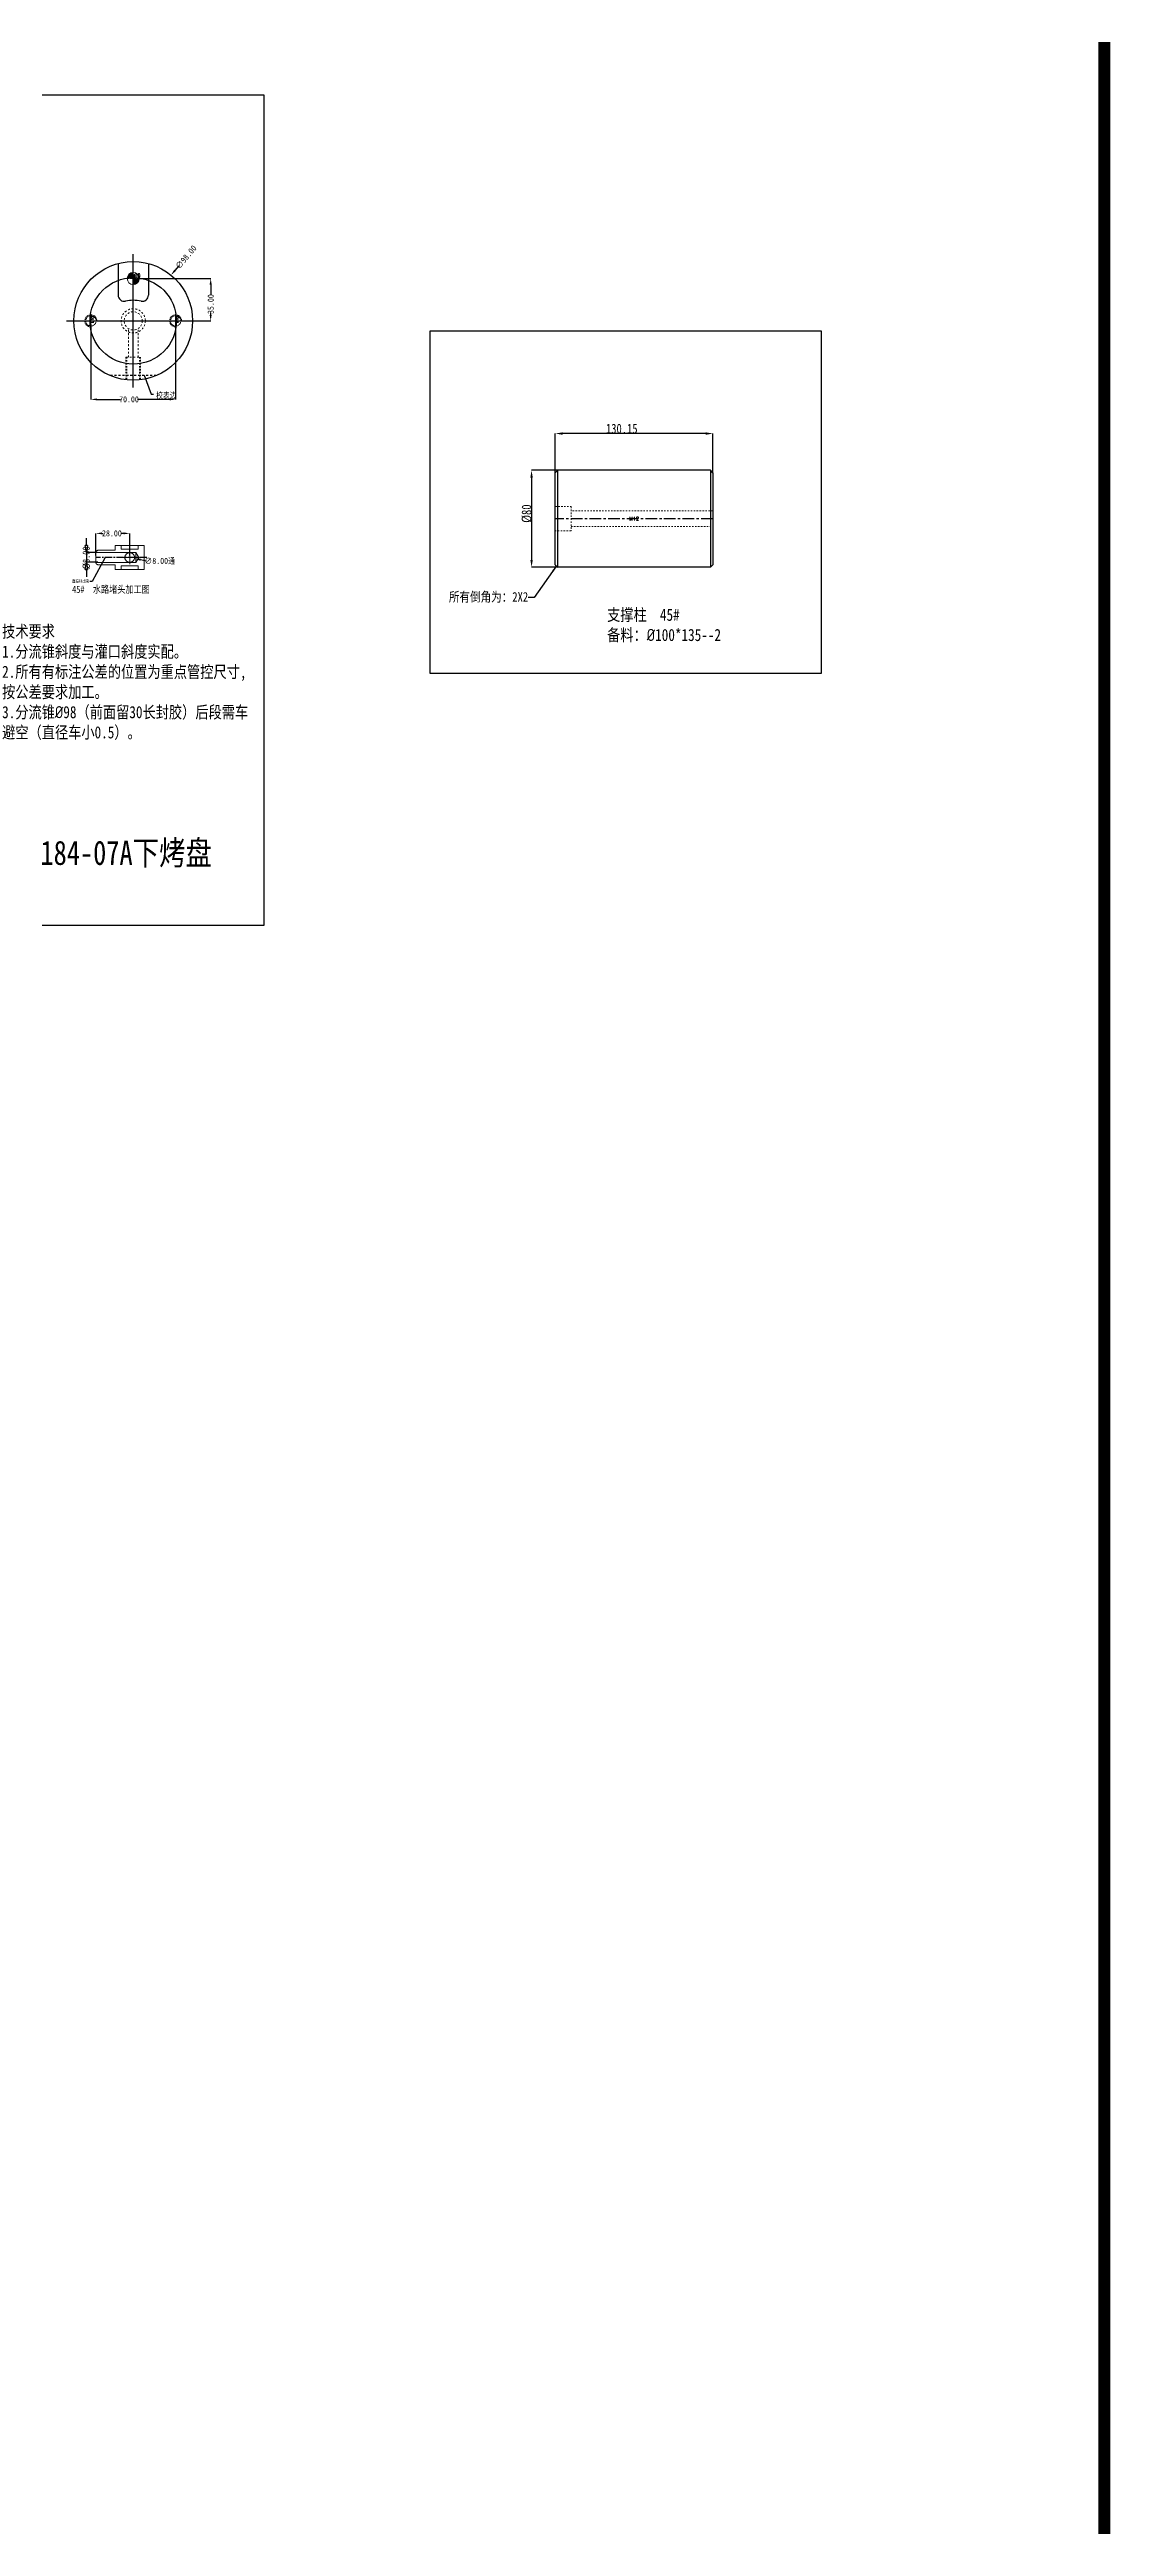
# Model space of a CAD drawing. Header units: millimetres. Extents: x 1572 to 4063, y -10865 to -3081.
# Drawn here: x 3187 to 4063, y -6815 to -4770 of the extents above; entities that cross this region are included whole.
import ezdxf
from ezdxf.enums import TextEntityAlignment as Align

# ---------------------------------------------------------------- set-up
doc = ezdxf.new("R2010")
doc.units = ezdxf.units.MM
doc.header["$LTSCALE"] = 16.335
doc.header["$PDMODE"] = 3
doc.header["$PDSIZE"] = 0.3125
for name, pattern in [('CENTER', [0.6, 0.375, -0.075, 0.075, -0.075]), ('HIDDEN', [0.2, 0.1, -0.1]), ('HIDDENX2', [0.75, 0.5, -0.25])]:
    doc.linetypes.add(name, pattern=pattern)
doc.layers.get('0').update_dxf_attribs({"linetype": 'CONTINUOUS'})
doc.layers.get('Defpoints').update_dxf_attribs({"linetype": 'CONTINUOUS'})
for name, color, linetype, lineweight in [('cool', 153, 'HIDDEN', 9), ('dim', 82, 'CONTINUOUS', 9), ('epin', 13, 'CONTINUOUS', 9), ('screw', 33, 'CONTINUOUS', 13), ('虚线', 6, 'HIDDENX2', 13)]:
    doc.layers.add(name, color=color, linetype=linetype, lineweight=lineweight)
doc.layers.add('DEFAULT_2', color=8, linetype='HIDDEN')
doc.styles.get("Standard").update_dxf_attribs({"font": 'txt', "width": 0.8})
doc.styles.add('TXT', font='txt.shx', dxfattribs={"bigfont": 'gbcbig.shx'})
doc.styles.add('TXT05', font='txt.shx', dxfattribs={"width": 0.5, "bigfont": 'gbcbig.shx'})
doc.dimstyles.new('ISO-25', dxfattribs={"dimtxt": 8, "dimasz": 6, "dimexe": 0, "dimexo": 0, "dimgap": 0, "dimtad": 1, "dimdsep": 46, "dimtxsty": 'Standard', "dimcen": 0, "dimclrd": 4, "dimclre": 4, "dimclrt": 6, "dimazin": 0, "dimtfac": 1, "dimtofl": 0, "dimtmove": 0, "dimatfit": 3, "dimfxl": 0, "dimarcsym": 0})
doc.dimstyles.get("Standard").update_dxf_attribs({"dimtxt": 0.15625, "dimasz": 0.1875, "dimexe": 0.125, "dimexo": 0.0625, "dimtad": 0, "dimtih": 1, "dimtoh": 1, "dimdsep": 46, "dimtxsty": 'Standard', "dimcen": 0.09, "dimadec": 0, "dimazin": 0, "dimtp": 0.01, "dimtm": 0.01, "dimtfac": 1, "dimtofl": 0, "dimtmove": 0, "dimatfit": 3, "dimfxl": 0, "dimtolj": 1, "dimarcsym": 0})
doc.dimstyles.new('STANDARD$0', dxfattribs={"dimscale": 2, "dimtxt": 3, "dimasz": 3, "dimexe": 1.25, "dimexo": 0.625, "dimgap": 0.5, "dimtad": 0, "dimdsep": 46, "dimlunit": 6, "dimtxsty": 'Standard', "dimblk": 'CLOSEDBLANK', "dimcen": 0, "dimclrt": 2, "dimazin": 2, "dimtfac": 2, "dimtmove": 1, "dimatfit": 3, "dimfxl": 0, "dimtolj": 1, "dimtzin": 0, "dimarcsym": 0})

# ---------------------------------------------------------------- blocks, each defined once
blk = doc.blocks.new('*D507')
at = {"color": 4, "lineweight": -2, "transparency": 16777216}
for p, q in [((3606.8, -5117.7), (3585.2, -5117.7)), ((3585.2, -5123.7), (3585.2, -5191.7)), ((3606.8, -5197.7), (3585.2, -5197.7))]:
    blk.add_line(p, q, dxfattribs=at)
at = {"color": 4, "transparency": 16777216}
for points in [[(3584.2, -5123.7), (3586.2, -5123.7), (3585.2, -5117.7)], [(3584.2, -5191.7), (3586.2, -5191.7), (3585.2, -5197.7)]]:
    blk.add_solid(points, dxfattribs=at)
at = {"layer": 'Defpoints', "color": 0, "transparency": 16777216}
for p in [(3606.8, -5117.7), (3585.2, -5197.7), (3606.8, -5197.7)]:
    blk.add_point(p, dxfattribs=at)
at = {"color": 6, "transparency": 16777216, "insert": (3581.2, -5153.5), "char_height": 8, "attachment_point": 5, "rotation": 90}
blk.add_mtext('%%c80', dxfattribs=at)
blk = doc.blocks.new('*D508')
at = {"color": 4, "lineweight": -2, "transparency": 16777216}
for p, q in [((3604.8, -5122.2), (3604.8, -5087.4)), ((3729, -5087.4), (3610.8, -5087.4)), ((3735, -5119.7), (3735, -5087.4))]:
    blk.add_line(p, q, dxfattribs=at)
at = {"color": 4, "transparency": 16777216}
for points in [[(3610.8, -5086.4), (3610.8, -5088.4), (3604.8, -5087.4)], [(3729, -5086.4), (3729, -5088.4), (3735, -5087.4)]]:
    blk.add_solid(points, dxfattribs=at)
at = {"layer": 'Defpoints', "color": 0, "transparency": 16777216}
for p in [(3604.8, -5087.4), (3604.8, -5122.2), (3735, -5119.7)]:
    blk.add_point(p, dxfattribs=at)
at = {"color": 6, "transparency": 16777216, "insert": (3659.7, -5083.4), "char_height": 8, "attachment_point": 5}
blk.add_mtext('130.15', dxfattribs=at)
blk = doc.blocks.new('screw_m10_g')
at = {"layer": 'screw', "color": 1, "linetype": 'CENTER', "ltscale": 0.310989}
for p, q in [((-5.5, 0), (5.5, 0)), ((0, -5.5), (0, 5.5))]:
    blk.add_line(p, q, dxfattribs=at)
at = {"layer": 'screw', "linetype": 'HIDDEN', "ltscale": 0.310989}
blk.add_circle((0, 0), 4.25, dxfattribs=at)
at = {"layer": 'screw', "color": 92, "linetype": 'HIDDEN', "ltscale": 0.310989}
blk.add_arc((0, 0), 5, 270, 180, dxfattribs=at)
at = {"layer": 'screw', "color": 6, "style": 'TXT'}
blk.add_text('M10', height=2, dxfattribs=at).set_placement((-1.7, -2.5))
blk = doc.blocks.new('*D539')
at = {"color": 4, "linetype": 'Continuous', "lineweight": -2, "transparency": 16777216}
for p, q in [((3221.2, -4997.4), (3221.2, -5059.2)), ((3291.2, -4997.6), (3291.2, -5059.2)), ((3226.2, -5059.2), (3245.7, -5059.2)), ((3286.2, -5059.2), (3259.7, -5059.2))]:
    blk.add_line(p, q, dxfattribs=at)
at = {"color": 4, "transparency": 16777216}
for points in [[(3226.2, -5058.4), (3226.2, -5060), (3221.2, -5059.2)], [(3286.2, -5058.4), (3286.2, -5060), (3291.2, -5059.2)]]:
    blk.add_solid(points, dxfattribs=at)
at = {"layer": 'Defpoints', "color": 0, "transparency": 16777216}
for p in [(3221.2, -4997.4), (3291.2, -4997.6), (3291.2, -5059.2)]:
    blk.add_point(p, dxfattribs=at)
at = {"color": 6, "transparency": 16777216, "insert": (3252.7, -5059.2), "char_height": 5, "attachment_point": 5}
blk.add_mtext('\\A1;70.00', dxfattribs=at)
blk = doc.blocks.new('*D591')
at = {"color": 4, "lineweight": -2, "transparency": 16777216}
blk.add_line((3267.2, -5192.7), (3262.1, -5191.6), dxfattribs=at)
at = {"color": 4, "transparency": 16777216}
blk.add_solid([(3262.3, -5190.8), (3262, -5192.4), (3257.2, -5190.5)], dxfattribs=at)
at = {"layer": 'Defpoints', "color": 0, "transparency": 16777216}
for p in [(3249.4, -5188.9), (3257.2, -5190.5)]:
    blk.add_point(p, dxfattribs=at)
at = {"color": 6, "transparency": 16777216, "insert": (3278, -5192.7), "char_height": 5, "attachment_point": 5}
blk.add_mtext('\\A1;∅8.00{\\fSimSun|b0|i0|c134|p2;通}', dxfattribs=at)
blk = doc.blocks.new('*D592')
at = {"color": 4, "lineweight": -2, "transparency": 16777216}
for p, q in [((3225.3, -5188), (3225.3, -5169.8)), ((3230.3, -5169.8), (3231.3, -5169.8)), ((3248.3, -5169.8), (3246, -5169.8)), ((3253.3, -5188), (3253.3, -5169.8))]:
    blk.add_line(p, q, dxfattribs=at)
at = {"color": 4, "transparency": 16777216}
for points in [[(3230.3, -5169), (3230.3, -5170.6), (3225.3, -5169.8)], [(3248.3, -5169), (3248.3, -5170.6), (3253.3, -5169.8)]]:
    blk.add_solid(points, dxfattribs=at)
at = {"layer": 'Defpoints', "color": 0, "transparency": 16777216}
for p in [(3225.3, -5169.8), (3225.3, -5188), (3253.3, -5188)]:
    blk.add_point(p, dxfattribs=at)
at = {"color": 6, "transparency": 16777216, "insert": (3238.6, -5169.8), "char_height": 5, "attachment_point": 5}
blk.add_mtext('\\A1;28.00', dxfattribs=at)
blk = doc.blocks.new('_ClosedBlank')
at = {"color": 0, "linetype": 'ByBlock', "lineweight": -2}
for p, q in [((-1, 0.17), (0, 0)), ((-1, 0.17), (-1, -0.17)), ((0, 0), (-1, -0.17))]:
    blk.add_line(p, q, dxfattribs=at)
blk = doc.blocks.new('*D542')
at = {"color": 6, "lineweight": -2, "transparency": 16777216}
for p, q in [((3217.5, -5179.7), (3217.5, -5173.7)), ((3226.7, -5185.7), (3217.5, -5185.7)), ((3217.5, -5185.7), (3217.5, -5193.7)), ((3227.1, -5193.7), (3217.5, -5193.7)), ((3217.5, -5199.7), (3217.5, -5205.7))]:
    blk.add_line(p, q, dxfattribs=at)
at = {"layer": 'Defpoints', "color": 0, "transparency": 16777216}
for p in [(3217.5, -5193.7), (3226.7, -5185.7), (3227.1, -5193.7)]:
    blk.add_point(p, dxfattribs=at)
at = {"color": 6, "lineweight": -2, "transparency": 16777216, "xscale": 6, "yscale": 6, "zscale": 6}
for p, rotation in [((3217.5, -5185.7), 270), ((3217.5, -5193.7), 90)]:
    blk.add_blockref('_ClosedBlank', p, dxfattribs=dict(at, rotation=rotation))
at = {"color": 4, "transparency": 16777216, "insert": (3217.5, -5190), "char_height": 6, "attachment_point": 5, "rotation": 90}
blk.add_mtext('\\A1;%%c8.00', dxfattribs=at)
blk = doc.blocks.new('*D596')
at = {"color": 4, "linetype": 'Continuous', "lineweight": -2, "transparency": 16777216}
for p, q in [((3260.6, -4959.4), (3320.2, -4959.4)), ((3320.2, -4964.4), (3320.2, -4973.1)), ((3320.2, -4989.4), (3320.2, -4987.8)), ((3276.4, -4994.4), (3320.2, -4994.4))]:
    blk.add_line(p, q, dxfattribs=at)
at = {"color": 4, "transparency": 16777216}
for points in [[(3319.3, -4964.4), (3321, -4964.4), (3320.2, -4959.4)], [(3319.3, -4989.4), (3321, -4989.4), (3320.2, -4994.4)]]:
    blk.add_solid(points, dxfattribs=at)
at = {"layer": 'Defpoints', "color": 0, "transparency": 16777216}
for p in [(3260.6, -4959.4), (3276.4, -4994.4), (3320.2, -4994.4)]:
    blk.add_point(p, dxfattribs=at)
at = {"color": 6, "transparency": 16777216, "insert": (3320.2, -4980.5), "char_height": 5, "attachment_point": 5, "rotation": 90}
blk.add_mtext('\\A1;35.00', dxfattribs=at)
blk = doc.blocks.new('epin_ejp_10')
at = {"layer": 'epin'}
h = blk.add_hatch(dxfattribs=at)
h.set_pattern_fill('_ANSI31', color=123, scale=0.25, angle=90, style=0)
h.set_pattern_definition([(135, (-3501.19435, 375.4519), (-0.561266, -0.561266), [])])
h.paths.add_polyline_path([(0, 5, 0.414214), (-5, 0), (0, 0)])
h.paths.add_polyline_path([(5, 0), (0, 0), (0, -5, 0.414214)])
at = {"layer": 'epin', "color": 1, "linetype": 'CENTER', "ltscale": 0.310989}
for p, q in [((-5.5, 0), (5.5, 0)), ((0, -5.5), (0, 5.5))]:
    blk.add_line(p, q, dxfattribs=at)
at = {"layer": 'epin'}
blk.add_circle((0, 0), 5, dxfattribs=at)
at = {"layer": 'epin', "color": 6, "style": 'TXT05', "width": 0.5}
blk.add_text('%%c10', height=3.5, dxfattribs=at).set_placement((0.2, 0.5))
blk = doc.blocks.new('*D607')
at = {"color": 4, "linetype": 'Continuous', "lineweight": -2, "transparency": 16777216}
blk.add_line((3293.8, -4948.9), (3290.6, -4952.8), dxfattribs=at)
at = {"color": 4, "transparency": 16777216}
blk.add_solid([(3290, -4952.2), (3291.3, -4953.3), (3287.4, -4956.6)], dxfattribs=at)
at = {"layer": 'Defpoints', "color": 0, "transparency": 16777216}
for p in [(3287.4, -4956.6), (3225, -5032.1)]:
    blk.add_point(p, dxfattribs=at)
at = {"color": 6, "transparency": 16777216, "insert": (3299.8, -4941.7), "char_height": 5, "attachment_point": 5, "rotation": 50.4115}
blk.add_mtext('\\A1;∅98.00', dxfattribs=at)

msp = doc.modelspace()

# ---------------------------------------------------------------- linework, layer by layer
at = {"color": 3}
for p, q in [((3243.717, -4947.523), (3243.717, -4973.197)), ((3268.717, -4947.523), (3268.717, -4973.197))]:
    msp.add_line(p, q, dxfattribs=at)
at = {"color": 1, "linetype": 'CENTER', "ltscale": 50.8}
for p, q in [((3256.217, -5049.384), (3256.217, -4939.384)), ((3201.217, -4994.384), (3311.217, -4994.384))]:
    msp.add_line(p, q, dxfattribs=at)
at = {"color": 7, "linetype": 'Continuous'}
for p, q in [((3604.806, -5119.727), (3606.806, -5117.727)), ((3604.806, -5195.727), (3604.806, -5119.727)), ((3606.806, -5197.727), (3606.806, -5117.727)), ((3732.956, -5117.727), (3606.806, -5117.727)), ((3732.956, -5117.727), (3732.956, -5197.727)), ((3734.956, -5119.727), (3732.956, -5117.727)), ((3734.956, -5119.727), (3734.956, -5195.727)), ((3604.806, -5195.727), (3606.806, -5197.727)), ((3732.956, -5197.727), (3606.806, -5197.727)), ((3734.956, -5195.727), (3732.956, -5197.727))]:
    msp.add_line(p, q, dxfattribs=at)
at = {"color": 1, "linetype": 'CENTER', "ltscale": 1.569249}
msp.add_line((3734.956, -5157.727), (3604.806, -5157.727), dxfattribs=at)
at = {"color": 1, "linetype": 'CENTER', "ltscale": 0.970285}
msp.add_line((3267.322, -5189.71), (3225.322, -5189.71), dxfattribs=at)
at = {"const_width": 10}
msp.add_lwpolyline([(1576.796, -3085.753), (4058.351, -3085.753), (4058.351, -10859.72), (1576.796, -10859.72)], close=True, dxfattribs=at)
at = {"ltscale": 0.5}
msp.add_lwpolyline([(2482.515, -4807.703), (3364.204, -4807.703), (3364.204, -5493.416), (2482.515, -5493.416)], close=True, dxfattribs=at)
msp.add_lwpolyline([(3501.458, -5002.606), (3824.359, -5002.606), (3824.359, -5285.414), (3501.458, -5285.414)], close=True)
for radius in [49, 35.7]:
    msp.add_circle((3256.217, -4994.384), radius)
at = {"color": 3}
for centre, radius, start, end in [((3248.717, -4973.197), 5, 180, 282.373625), ((3256.217, -5007.384), 30, 77.626375, 102.373625), ((3263.717, -4973.197), 5, 257.626375, 0)]:
    msp.add_arc(centre, radius, start, end, dxfattribs=at)
at = {"layer": 'cool', "ltscale": 0.932966}
for p, q in [((3252.217, -5024.384), (3252.217, -5001.884)), ((3260.217, -5024.384), (3260.217, -5001.884)), ((3250.217, -5024.384), (3262.217, -5024.384))]:
    msp.add_line(p, q, dxfattribs=at)
at = {"layer": 'cool', "color": 1, "linetype": 'CENTER', "ltscale": 0.621977}
msp.add_line((3256.217, -5034.384), (3256.217, -5001.884), dxfattribs=at)
at = {"layer": 'cool', "ltscale": 0.932966}
for radius in [10, 7.5]:
    msp.add_circle((3256.217, -4994.384), radius, dxfattribs=at)
at = {"layer": 'DEFAULT_2', "color": 8, "linetype": 'HIDDEN'}
msp.add_line((3237.475, -5039.117), (3274.959, -5039.117), dxfattribs=at)
at = {"layer": 'screw', "color": 92, "linetype": 'HIDDEN', "ltscale": 0.746373}
for p, q in [((3250.217, -5042.512), (3250.217, -5024.384)), ((3262.217, -5042.512), (3262.217, -5024.384))]:
    msp.add_line(p, q, dxfattribs=at)
at = {"layer": 'screw', "linetype": 'HIDDEN', "ltscale": 0.746373}
for p, q in [((3250.967, -5042.599), (3250.967, -5024.384)), ((3261.467, -5042.599), (3261.467, -5024.384))]:
    msp.add_line(p, q, dxfattribs=at)
at = {"layer": 'screw', "color": 8, "linetype": 'HIDDEN', "ltscale": 0.746373}
for p, q in [((3604.806, -5147.727), (3617.806, -5147.727)), ((3617.806, -5147.727), (3617.806, -5167.727)), ((3734.956, -5151.227), (3617.806, -5151.227)), ((3617.806, -5167.727), (3604.806, -5167.727)), ((3617.806, -5164.227), (3734.956, -5164.227))]:
    msp.add_line(p, q, dxfattribs=at)
at = {"layer": '虚线', "ltscale": 10}
for p, q in [((3225.322, -5185.71), (3258.447, -5185.71)), ((3225.322, -5193.71), (3225.322, -5185.71)), ((3225.322, -5193.71), (3258.424, -5193.71)), ((3241.322, -5183.71), (3227.322, -5183.71)), ((3241.322, -5179.71), (3241.322, -5183.71)), ((3265.322, -5179.71), (3241.322, -5179.71)), ((3246.322, -5179.71), (3246.322, -5182.71)), ((3260.322, -5182.71), (3246.322, -5182.71)), ((3260.744, -5189.692), (3258.424, -5193.71)), ((3258.444, -5185.71), (3258.426, -5193.706)), ((3260.744, -5189.692), (3258.444, -5185.71)), ((3260.322, -5179.71), (3260.322, -5182.71)), ((3265.322, -5179.71), (3265.322, -5199.71)), ((3241.322, -5195.71), (3227.322, -5195.71)), ((3241.322, -5199.71), (3241.322, -5195.71)), ((3265.322, -5199.71), (3241.322, -5199.71)), ((3246.322, -5199.71), (3246.322, -5196.71)), ((3260.322, -5196.71), (3246.322, -5196.71)), ((3260.322, -5199.71), (3260.322, -5196.71))]:
    msp.add_line(p, q, dxfattribs=at)
at = {"layer": '虚线', "color": 1, "linetype": 'CENTER', "ltscale": 0.310989}
for p, q in [((3247.822, -5189.71), (3258.822, -5189.71)), ((3253.322, -5195.21), (3253.322, -5184.21))]:
    msp.add_line(p, q, dxfattribs=at)
at = {"layer": '虚线', "ltscale": 10}
msp.add_circle((3253.322, -5189.71), 4, dxfattribs=at)
for centre, start, end in [((3227.322, -5185.71), 90, 180), ((3227.322, -5193.71), 180, 270)]:
    msp.add_arc(centre, 2, start, end, dxfattribs=at)

# ---------------------------------------------------------------- block references
at = {"layer": 'epin'}
msp.add_blockref('epin_ejp_10', (3256.217, -4959.384), dxfattribs=at)
at = {"layer": 'screw', "color": 4, "rotation": 90}
for p in [(3221.217, -4994.384), (3291.217, -4994.384)]:
    msp.add_blockref('screw_m10_g', p, dxfattribs=at)

# ---------------------------------------------------------------- texts
at = {"attachment_point": 1}
for s, insert, char_height, width in [('{\\fSimSun|b0|i0|c134|p2;45#  水路堵头加工图}', (3205.713, -5213.025), 6, 71.53055), ('{\\fSimSun|b0|i0|c134|p2;支撑柱}  45#\\P{\\fSimSun|b0|i0|c134|p2;备料：\\fISOCPEUR|b0|i0|c0|p34;%%C\\fSimSun|b0|i0|c0|p2;1\\fSimSun|b0|i0|c134|p2;0\\fSimSun|b0|i0|c0|p2;0*\\fSimSun|b0|i0|c134|p2;135\\fSimSun|b0|i0|c0|p2;--\\fSimSun|b0|i0|c134|p2;2}', (3647.603, -5231.981), 10, 197.50346), ('{\\fSimSun|b0|i0|c134|p2;技术要求\\P1.分流锥斜度与灌口斜度实配。\\P2.所有有标注公差的位置为重点管控尺寸,按公差要求加工。\\P3.分流锥\\fISOCPEUR|b0|i0|c0|p34;%%C\\fSimSun|b0|i0|c134|p2;98（前面留30长封胶）后段需车避空（直径车小0.5）。}', (3147.907, -5245.698), 10, 209.44801), ('{\\fSimSun|b0|i0|c134|p2;\\C2;\\P\\C256;灌口分流锥--CH184-07A下烤盘\\P\\H0.9993x;\\P\\H0.75x;\\P      \\P      }', (3026.894, -5390.161), 20, 564.27245)]:
    msp.add_mtext(s, dxfattribs=dict(at, insert=insert, char_height=char_height, width=width))
at = {"layer": 'dim', "color": 4, "insert": (3275.151, -5056.123), "char_height": 5, "attachment_point": 4}
msp.add_mtext('\\A1;{\\fSimSun|b0|i0|c134|p2;校表边}', dxfattribs=at)
at = {"layer": 'dim', "insert": (3219.78, -5209.391), "char_height": 2.5, "attachment_point": 6}
msp.add_mtext('\\A1;{\\fSimSun|b0|i0|c134|p2;直接钻出来}', dxfattribs=at)
at = {"layer": 'dim', "color": 6, "insert": (3582.364, -5222.697), "char_height": 8, "attachment_point": 6}
msp.add_mtext('\\A1;{\\fSimSun|b0|i0|c134|p2;所有倒角为：2X2}', dxfattribs=at)
at = {"layer": 'screw', "color": 6, "linetype": 'HIDDEN', "ltscale": 0.746373, "style": 'TXT'}
msp.add_text('M12', height=3, dxfattribs=at).set_placement((3669.881, -5157.727), align=Align.MIDDLE)

# ---------------------------------------------------------------- dimensions: what is measured, and where the dimension line sits
dim = msp.add_diameter_dim_2p(p1=(3224.991, -5032.146), p2=(3287.443, -4956.623), dimstyle='Standard', override={"dimtxt": 5, "dimasz": 5, "dimexe": 0, "dimexo": 0, "dimgap": 0, "dimtih": 0, "dimtoh": 0, "dimzin": 0, "dimcen": 0, "dimclrd": 4, "dimclre": 4, "dimclrt": 6, "dimadec": 2, "dimtp": 0, "dimtm": 0, "dimfxl": 1.25, "dimtfillclr": 6, "dimtzin": 0, "dimarcsym": 1})
dim.commit()
dim.dimension.update_dxf_attribs({"geometry": '*D607', "text_midpoint": (3299.764, -4941.724)})
for base, p1, p2, angle, picture, middle in [((3320.154, -4994.384), (3260.617, -4959.384), (3276.366, -4994.384), 90, '*D596', (3320.154, -4980.455)), ((3291.217, -5059.194), (3221.217, -4997.384), (3291.217, -4997.635), 180, '*D539', (3252.679, -5059.194))]:
    dim = msp.add_linear_dim(base=base, p1=p1, p2=p2, angle=angle, dimstyle='STANDARD$0', override={"dimscale": 1, "dimtxt": 5, "dimasz": 5, "dimexe": 0, "dimexo": 0, "dimgap": 0, "dimzin": 0, "dimlunit": 2, "dimclrd": 4, "dimclre": 4, "dimclrt": 6, "dimazin": 0, "dimtfac": 1, "dimtofl": 0, "dimtmove": 0, "dimfxl": 1.25, "dimtfillclr": 6, "dimarcsym": 1})
    dim.commit()
    dim.dimension.update_dxf_attribs({"geometry": picture, "text_midpoint": middle, "dimtype": 160})
dim = msp.add_linear_dim(base=(3604.806, -5087.394), p1=(3734.956, -5119.727), p2=(3604.806, -5122.204), dimstyle='ISO-25')
dim.commit()
dim.dimension.update_dxf_attribs({"geometry": '*D508', "text_midpoint": (3659.726, -5087.394), "dimtype": 160})
dim = msp.add_linear_dim(base=(3585.191, -5197.727), p1=(3606.806, -5117.727), p2=(3606.806, -5197.727), angle=90, text='%%c<>', dimstyle='ISO-25')
dim.commit()
dim.dimension.update_dxf_attribs({"geometry": '*D507', "text_midpoint": (3585.191, -5153.505), "dimtype": 160})
dim = msp.add_linear_dim(base=(3225.322, -5169.79), p1=(3253.322, -5187.992), p2=(3225.322, -5187.992), dimstyle='STANDARD$0', override={"dimscale": 1, "dimtxt": 5, "dimasz": 5, "dimexe": 0, "dimexo": 0, "dimgap": 0, "dimtih": 1, "dimtoh": 1, "dimzin": 0, "dimlunit": 2, "dimclrd": 4, "dimclre": 4, "dimclrt": 6, "dimazin": 0, "dimtp": 0.01, "dimtm": 0.01, "dimtfac": 1, "dimtofl": 0, "dimtmove": 0, "dimfxl": 1.25})
dim.commit()
dim.dimension.update_dxf_attribs({"geometry": '*D592', "text_midpoint": (3238.628, -5169.79), "dimtype": 160})
dim = msp.add_linear_dim(base=(3217.505, -5193.71), p1=(3226.719, -5185.71), p2=(3227.143, -5193.71), angle=90, text='%%c<>', dimstyle='STANDARD$0', override={"dimtxt": 3, "dimexe": 0, "dimexo": 0, "dimgap": 0, "dimzin": 0, "dimclrd": 6, "dimclre": 6, "dimclrt": 4})
dim.commit()
dim.dimension.update_dxf_attribs({"geometry": '*D542', "text_midpoint": (3217.505, -5190.025), "dimtype": 160})
dim = msp.add_diameter_dim_2p(p1=(3249.409, -5188.88), p2=(3257.235, -5190.54), text='<>{\\fSimSun|b0|i0|c134|p2;通}', dimstyle='Standard', override={"dimtxt": 5, "dimasz": 5, "dimexe": 0, "dimexo": 0, "dimgap": 0, "dimzin": 0, "dimcen": 0, "dimclrd": 4, "dimclre": 4, "dimclrt": 6, "dimadec": 2, "dimfxl": 1.25, "dimtzin": 0})
dim.commit()
dim.dimension.update_dxf_attribs({"geometry": '*D591', "text_midpoint": (3267.246, -5192.663), "dimtype": 163})

# ---------------------------------------------------------------- leaders
at = {"layer": 'dim', "annotation_type": 0, "has_hookline": 1}
for points, override, hookline_direction, text_width in [([(3265.125, -5039.117), (3271.004, -5055.003), (3273.004, -5055.003)], {"dimtxt": 2.5, "dimasz": 2, "dimexe": 0, "dimexo": 0, "dimgap": 0, "dimtih": 0, "dimtoh": 0, "dimzin": 0, "dimcen": 0, "dimclrd": 6, "dimclre": 6, "dimclrt": 4, "dimadec": 2, "dimtp": 0, "dimtm": 0, "dimtzin": 0}, 0, 16.715), ([(3233.078, -5189.71), (3222.28, -5209.391), (3220.28, -5209.391)], {"dimtxt": 2.5, "dimasz": 2, "dimexe": 0, "dimexo": 0, "dimgap": 0.49975, "dimtad": 0, "dimzin": 0, "dimcen": 2.673, "dimadec": 2, "dimtol": 0, "dimtzin": 0}, 1, 14.045), ([(3605.806, -5196.727), (3587.364, -5222.697), (3582.364, -5222.697)], {"dimtxt": 2.5, "dimasz": 5, "dimexe": 0, "dimexo": 0, "dimgap": 0, "dimtad": 0, "dimzin": 0, "dimcen": 0, "dimclrd": 4, "dimclre": 4, "dimclrt": 6, "dimadec": 2, "dimtol": 0, "dimfxl": 1.25, "dimtzin": 0}, 1, 67.718)]:
    msp.add_leader(points, dimstyle='Standard', override=override, dxfattribs=dict(at, hookline_direction=hookline_direction, text_width=text_width))

doc.saveas('drawing.dxf')
